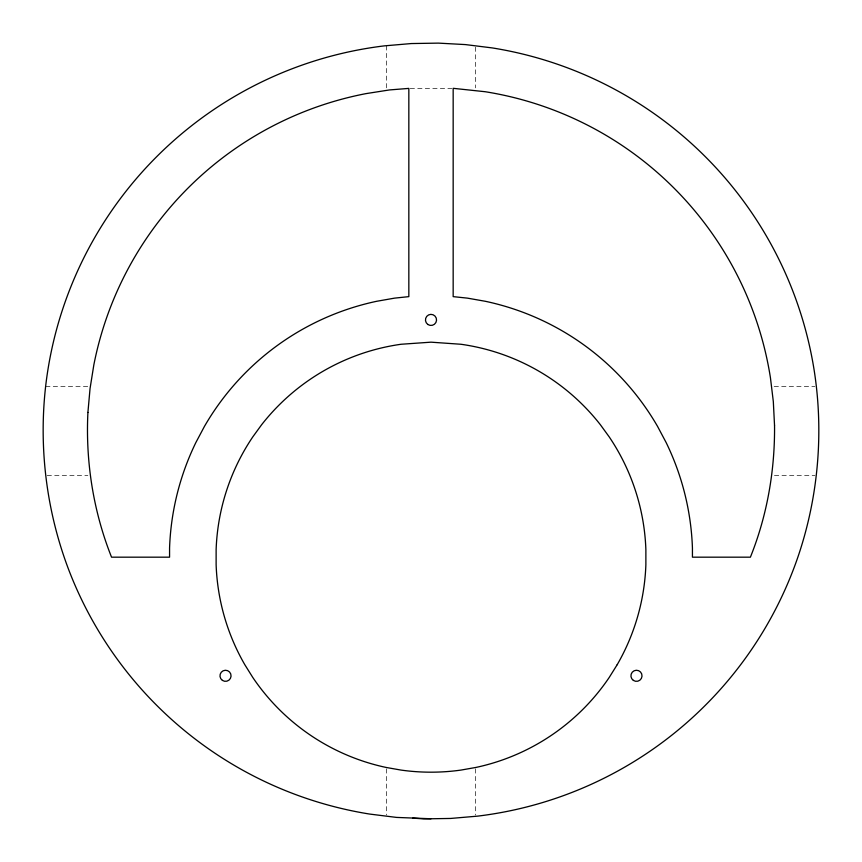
<?xml version="1.0" encoding="UTF-8"?>
<svg xmlns="http://www.w3.org/2000/svg" width="862" height="862" viewBox="0 0 862 862"><rect width="100%" height="100%" fill="white"/><g stroke="black" fill="none" stroke-linecap="round" stroke-linejoin="round"><path stroke-width="0.65" stroke-dasharray="4.31 3.23" d="M410.172 88.398L451.828 88.323M45.708 386.661L87.719 386.661M774.141 386.661L814.859 386.661M47.141 475.339L87.859 475.339M774.442 475.339L814.989 475.339M475.339 47.13L475.339 87.87M475.339 768.861L475.339 815.01M386.661 45.815L386.661 87.87M386.661 768.861L386.661 815.01"/><path stroke-width="1.29" d="M412.747 818.124L423.598 818.878L450.675 818.447L477.645 816.131A387.954 387.954 0 0 0 797.609 557.908C818.157 498.107 823.921 433.424 814.267 370.94A387.954 387.954 0 0 0 492.31 47.927L465.448 44.587L438.402 43.122L411.325 43.553L384.355 45.869A387.954 387.954 0 0 0 46.02 383.094C38.359 445.859 46.16 510.315 68.594 569.437A387.954 387.954 0 0 0 369.69 814.073L396.552 817.413L431 818.76M87.913 412.456C85.478 461.644 93.322 511.381 111.543 557.175L169.566 557.175L169.566 548.038A261.585 261.585 0 0 1 195.889 442.497L204.456 426.378A261.585 261.585 0 0 1 376.608 301.301L394.591 298.133L408.836 296.636L408.836 88.398L389.549 89.928L365.994 93.624A343.582 343.582 0 0 0 93.839 364.885L90.047 388.568L87.913 412.456M774.539 425.569C774.96 470.426 767.169 515.498 750.393 557.175L692.434 557.175L692.434 548.038A261.585 261.585 0 0 0 666.111 442.497L657.544 426.378A261.585 261.585 0 0 0 485.392 301.301L467.409 298.133L453.164 296.636L453.164 88.323L485.306 91.738A343.582 343.582 0 0 1 770.445 377.804L773.322 401.617L774.539 425.569M617.203 664.677L609.251 677.403A215.004 215.004 0 0 1 475.705 767.482L460.922 770.089A215.004 215.004 0 0 1 401.078 770.089L386.295 767.482A215.004 215.004 0 0 1 252.749 677.403L244.797 664.677A215.004 215.004 0 0 1 216.125 564.675L216.125 549.665A215.004 215.004 0 0 1 252.749 436.948L261.574 424.804A215.004 215.004 0 0 1 401.078 344.261L431 342.171L460.922 344.261A215.004 215.004 0 0 1 600.426 424.804L609.251 436.948A215.004 215.004 0 0 1 645.875 549.665L645.875 564.675A215.004 215.004 0 0 1 617.203 664.677M427.886 324.489A5.538 5.538 0 0 0 436.528 320.319A5.538 5.538 0 0 0 428.586 314.921A5.538 5.538 0 0 0 427.886 324.489M633.354 680.387A5.538 5.538 0 0 0 642.007 676.217A5.538 5.538 0 0 0 634.066 670.808A5.538 5.538 0 0 0 633.354 680.387M222.407 680.387A5.538 5.538 0 0 0 231.048 676.217A5.538 5.538 0 0 0 223.118 670.808A5.538 5.538 0 0 0 222.407 680.387"/></g></svg>
